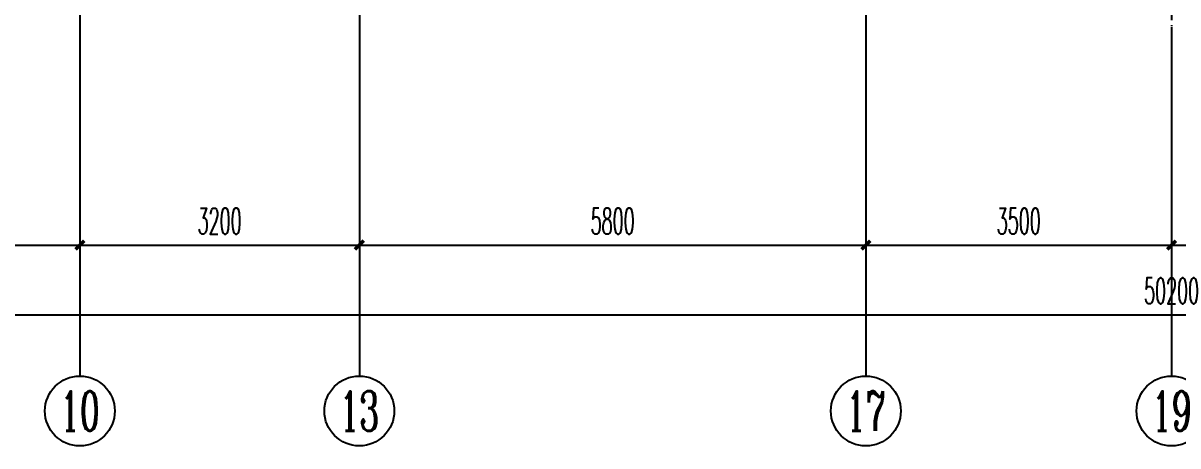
# Model space of a CAD drawing. Extents: x 27938 to 1507990, y 110129 to 923079.
# Drawn here: x 839767 to 852989, y 662175 to 667017 of the extents above; entities that cross this region are included whole.
import ezdxf
from ezdxf.enums import TextEntityAlignment as Align

# ---------------------------------------------------------------- set-up
doc = ezdxf.new("R2010")
doc.units = 0
doc.header["$LTSCALE"] = 1000
doc.header["$MEASUREMENT"] = 0
doc.linetypes.add('DOTE', pattern=[2.42, 2, -0.2, 0.02, -0.2])
for name, color, linetype in [('AXIS', 3, 'Continuous'), ('AXIS_TEXT', 7, 'Continuous'), ('DOTE', 1, 'Continuous')]:
    doc.layers.add(name, color=color, linetype=linetype)
doc.styles.add('_TCH_AXIS', font='COMPLEX', dxfattribs={"bigfont": 'GBCBIG'})
doc.styles.add('_TCH_DIM_T3', font='SIMPLEX.shx', dxfattribs={"width": 0.494118, "bigfont": 'GBCBIG.shx'})
doc.styles.add('COMPLEX', font='COMPLEX')
doc.dimstyles.new('_TCH_ARCH&&100', dxfattribs={"dimtxt": 297.5, "dimasz": 100, "dimexe": 250, "dimexo": 300, "dimgap": 126.25, "dimtad": 1, "dimdec": 0, "dimzin": 0, "dimdsep": 46, "dimtxsty": '_TCH_DIM_T3', "dimblk": 'ARCHTICK', "dimcen": 0.09, "dimclrt": 4, "dimazin": 2, "dimtfac": 1, "dimtdec": 0, "dimtix": 1, "dimtmove": 2, "dimatfit": 3, "dimfxl": 100, "dimtolj": 1, "dimtzin": 0, "dimarcsym": 0})

# ---------------------------------------------------------------- blocks, each defined once
blk = doc.blocks.new('_ArchTick')
at = {"color": 0, "linetype": 'ByBlock', "const_width": 0.4}
blk.add_lwpolyline([(-0.5, -0.5), (0.5, 0.5)], dxfattribs=at)
blk = doc.blocks.new('*D966')
at = {"layer": 'AXIS', "color": 0, "lineweight": -2}
for p, q in [((852917, 666675), (852917, 664225)), ((856417, 666675), (856417, 664225)), ((852917, 664475), (856417, 664475))]:
    blk.add_line(p, q, dxfattribs=at)
at = {"layer": 'Defpoints', "color": 0}
for p in [(852917, 666975), (856417, 666975), (856417, 664475)]:
    blk.add_point(p, dxfattribs=at)
at = {"layer": 'AXIS', "color": 0, "lineweight": -2, "xscale": 100, "yscale": 100, "zscale": 100, "rotation": 180}
blk.add_blockref('_ArchTick', (852917, 664475), dxfattribs=at)
at = {"layer": 'AXIS', "color": 0, "lineweight": -2, "xscale": 100, "yscale": 100, "zscale": 100}
blk.add_blockref('_ArchTick', (856417, 664475), dxfattribs=at)
at = {"layer": 'AXIS', "color": 4, "insert": (854667, 664750), "char_height": 297.5, "attachment_point": 5, "style": '_TCH_DIM_T3'}
blk.add_mtext('\\A1;3500', dxfattribs=at)
blk = doc.blocks.new('*D970')
at = {"layer": 'AXIS', "color": 0, "lineweight": -2}
for p, q in [((837217, 666675), (837217, 664225)), ((840417, 666675), (840417, 664225)), ((837217, 664475), (840417, 664475))]:
    blk.add_line(p, q, dxfattribs=at)
at = {"layer": 'Defpoints', "color": 0}
for p in [(837217, 666975), (840417, 666975), (840417, 664475)]:
    blk.add_point(p, dxfattribs=at)
at = {"layer": 'AXIS', "color": 0, "lineweight": -2, "xscale": 100, "yscale": 100, "zscale": 100, "rotation": 180}
blk.add_blockref('_ArchTick', (837217, 664475), dxfattribs=at)
at = {"layer": 'AXIS', "color": 0, "lineweight": -2, "xscale": 100, "yscale": 100, "zscale": 100}
blk.add_blockref('_ArchTick', (840417, 664475), dxfattribs=at)
at = {"layer": 'AXIS', "color": 4, "insert": (838817, 664750), "char_height": 297.5, "attachment_point": 5, "style": '_TCH_DIM_T3'}
blk.add_mtext('\\A1;3200', dxfattribs=at)
blk = doc.blocks.new('*D971')
at = {"layer": 'AXIS', "color": 0, "lineweight": -2}
for p, q in [((840417, 666675), (840417, 664225)), ((843617, 666675), (843617, 664225)), ((840417, 664475), (843617, 664475))]:
    blk.add_line(p, q, dxfattribs=at)
at = {"layer": 'Defpoints', "color": 0}
for p in [(840417, 666975), (843617, 666975), (843617, 664475)]:
    blk.add_point(p, dxfattribs=at)
at = {"layer": 'AXIS', "color": 0, "lineweight": -2, "xscale": 100, "yscale": 100, "zscale": 100, "rotation": 180}
blk.add_blockref('_ArchTick', (840417, 664475), dxfattribs=at)
at = {"layer": 'AXIS', "color": 0, "lineweight": -2, "xscale": 100, "yscale": 100, "zscale": 100}
blk.add_blockref('_ArchTick', (843617, 664475), dxfattribs=at)
at = {"layer": 'AXIS', "color": 4, "insert": (842017, 664750), "char_height": 297.5, "attachment_point": 5, "style": '_TCH_DIM_T3'}
blk.add_mtext('\\A1;3200', dxfattribs=at)
blk = doc.blocks.new('*D972')
at = {"layer": 'AXIS', "color": 0, "lineweight": -2}
for p, q in [((843617, 666675), (843617, 664225)), ((849417, 666675), (849417, 664225)), ((843617, 664475), (849417, 664475))]:
    blk.add_line(p, q, dxfattribs=at)
at = {"layer": 'Defpoints', "color": 0}
for p in [(843617, 666975), (849417, 666975), (849417, 664475)]:
    blk.add_point(p, dxfattribs=at)
at = {"layer": 'AXIS', "color": 0, "lineweight": -2, "xscale": 100, "yscale": 100, "zscale": 100, "rotation": 180}
blk.add_blockref('_ArchTick', (843617, 664475), dxfattribs=at)
at = {"layer": 'AXIS', "color": 0, "lineweight": -2, "xscale": 100, "yscale": 100, "zscale": 100}
blk.add_blockref('_ArchTick', (849417, 664475), dxfattribs=at)
at = {"layer": 'AXIS', "color": 4, "insert": (846517, 664750), "char_height": 297.5, "attachment_point": 5, "style": '_TCH_DIM_T3'}
blk.add_mtext('\\A1;5800', dxfattribs=at)
blk = doc.blocks.new('*D973')
at = {"layer": 'AXIS', "color": 0, "lineweight": -2}
for p, q in [((849417, 666675), (849417, 664225)), ((852917, 666675), (852917, 664225)), ((849417, 664475), (852917, 664475))]:
    blk.add_line(p, q, dxfattribs=at)
at = {"layer": 'Defpoints', "color": 0}
for p in [(849417, 666975), (852917, 666975), (852917, 664475)]:
    blk.add_point(p, dxfattribs=at)
at = {"layer": 'AXIS', "color": 0, "lineweight": -2, "xscale": 100, "yscale": 100, "zscale": 100, "rotation": 180}
blk.add_blockref('_ArchTick', (849417, 664475), dxfattribs=at)
at = {"layer": 'AXIS', "color": 0, "lineweight": -2, "xscale": 100, "yscale": 100, "zscale": 100}
blk.add_blockref('_ArchTick', (852917, 664475), dxfattribs=at)
at = {"layer": 'AXIS', "color": 4, "insert": (851167, 664750), "char_height": 297.5, "attachment_point": 5, "style": '_TCH_DIM_T3'}
blk.add_mtext('\\A1;3500', dxfattribs=at)
blk = doc.blocks.new('*D974')
at = {"layer": 'AXIS', "color": 0, "lineweight": -2}
for p, q in [((827817, 666675), (827817, 663425)), ((878017, 666675), (878017, 663425)), ((827817, 663675), (878017, 663675))]:
    blk.add_line(p, q, dxfattribs=at)
at = {"layer": 'Defpoints', "color": 0}
for p in [(827817, 666975), (878017, 666975), (878017, 663675)]:
    blk.add_point(p, dxfattribs=at)
at = {"layer": 'AXIS', "color": 0, "lineweight": -2, "xscale": 100, "yscale": 100, "zscale": 100, "rotation": 180}
blk.add_blockref('_ArchTick', (827817, 663675), dxfattribs=at)
at = {"layer": 'AXIS', "color": 0, "lineweight": -2, "xscale": 100, "yscale": 100, "zscale": 100}
blk.add_blockref('_ArchTick', (878017, 663675), dxfattribs=at)
at = {"layer": 'AXIS', "color": 4, "insert": (852917, 663950), "char_height": 297.5, "attachment_point": 5, "style": '_TCH_DIM_T3'}
blk.add_mtext('\\A1;50200', dxfattribs=at)
blk = doc.blocks.new('_AXISO')
blk.add_circle((0, 0), 0.5)
at = {"layer": 'AXIS_TEXT', "style": 'COMPLEX', "width": 1.041667}
blk.add_attdef('A', text='', height=0.56, dxfattribs=at).set_placement((-0.25, -0.28), (0.25, -0.28), align=Align.FIT)

msp = doc.modelspace()

# ---------------------------------------------------------------- linework, layer by layer
at = {"layer": 'AXIS', "color": 8}
for p, q in [((840416.6, 666975.1), (840416.6, 662975.1)), ((843616.6, 666975.3), (843616.6, 662975.3)), ((849416.6, 666975.1), (849416.6, 662975.1)), ((852916.6, 666975.1), (852916.6, 662975.1))]:
    msp.add_line(p, q, dxfattribs=at)
at = {"layer": 'DOTE', "color": 169, "linetype": 'DOTE', "ltscale": 0.3}
for p, q in [((852916.6, 690157.2), (852916.6, 666975.2)), ((843616.4, 681757.2), (843616.6, 666975.2)), ((849416.6, 678957.2), (849416.6, 666975.2)), ((840416.6, 677457.2), (840416.6, 666975.2))]:
    msp.add_line(p, q, dxfattribs=at)

# ---------------------------------------------------------------- block references
at = {"layer": 'AXIS', "color": 8}
ref = msp.add_blockref('_AXISO', (840416.6, 662575.1), dxfattribs=dict(at, xscale=800, yscale=800, zscale=800))
ref.add_attrib('A', '10', dxfattribs={"layer": 'AXIS_TEXT', "color": 8, "ltscale": 0.5, "height": 452.55, "style": '_TCH_AXIS', "width": 0.724138}).set_placement((840190.3, 662348.9), (840642.8, 662348.9), align=Align.FIT)
ref = msp.add_blockref('_AXISO', (843616.6, 662575.3), dxfattribs=dict(at, xscale=800, yscale=800, zscale=800))
ref.add_attrib('A', '13', dxfattribs={"layer": 'AXIS_TEXT', "color": 8, "ltscale": 0.5, "height": 452.55, "style": '_TCH_AXIS', "width": 0.724138}).set_placement((843390.3, 662349), (843842.9, 662349), align=Align.FIT)
ref = msp.add_blockref('_AXISO', (849416.6, 662575.1), dxfattribs=dict(at, xscale=800, yscale=800, zscale=800))
ref.add_attrib('A', '17', dxfattribs={"layer": 'AXIS_TEXT', "color": 8, "ltscale": 0.5, "height": 452.55, "style": '_TCH_AXIS', "width": 0.724138}).set_placement((849190.3, 662348.9), (849642.8, 662348.9), align=Align.FIT)
ref = msp.add_blockref('_AXISO', (852916.6, 662575.1), dxfattribs=dict(at, xscale=800, yscale=800, zscale=800))
ref.add_attrib('A', '19', dxfattribs={"layer": 'AXIS_TEXT', "color": 8, "ltscale": 0.5, "height": 452.55, "style": '_TCH_AXIS', "width": 0.724138}).set_placement((852690.3, 662348.9), (853142.8, 662348.9), align=Align.FIT)

# ---------------------------------------------------------------- dimensions: what is measured, and where the dimension line sits
for p1, p2, distance, picture, middle in [((827816.6, 666975.2), (878016.6, 666975.2), -3300, '*D974', (852916.6, 663950.2)), ((837216.6, 666975.2), (840416.6, 666975.2), -2500, '*D970', (838816.6, 664750.2)), ((840416.6, 666975.2), (843616.6, 666975.2), -2500, '*D971', (842016.6, 664750.2)), ((843616.6, 666975.2), (849416.6, 666975.2), -2500, '*D972', (846516.6, 664750.2)), ((849416.6, 666975.2), (852916.6, 666975.2), -2500, '*D973', (851166.6, 664750.2)), ((852916.6, 666975.2), (856416.6, 666975.2), -2500, '*D966', (854666.6, 664750.2))]:
    dim = msp.add_aligned_dim(p1=p1, p2=p2, distance=distance, dimstyle='_TCH_ARCH&&100', dxfattribs=at)
    dim.commit()
    dim.dimension.update_dxf_attribs({"geometry": picture, "text_midpoint": middle})

doc.saveas('drawing.dxf')
